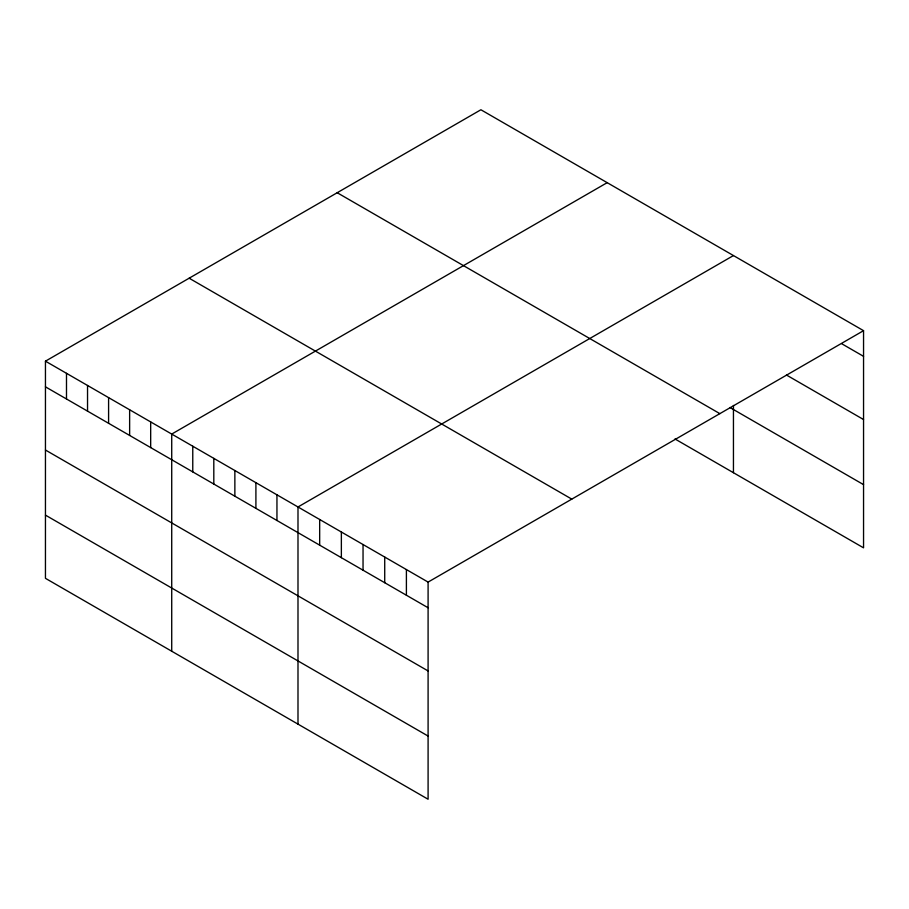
<?xml version="1.0" encoding="UTF-8"?>
<svg xmlns="http://www.w3.org/2000/svg" width="909" height="909" viewBox="0 0 909 909"><rect width="100%" height="100%" fill="white"/><g stroke="black" fill="none" stroke-linecap="round" stroke-linejoin="round"><path stroke-width="1.36" d="M45.45 361.168L428.094 582.09L428.094 799.238L45.45 578.329L45.45 361.168L480.906 109.762L863.55 330.671L863.55 547.832L674.989 438.967M607.178 182.664L171.721 434.07L171.721 651.23M733.449 255.565L297.993 506.972L297.993 724.132M428.094 582.09L863.55 330.671M841.87 343.829L863.55 356.339M786.455 375.019L863.55 419.538M729.95 407.505L863.55 484.633M337.205 192.731L719.848 413.64M189.152 278.211L571.795 499.121M45.45 386.836L428.094 607.757M45.45 450.023L428.094 670.944M45.45 515.13L428.094 736.051M733.449 405.459L733.449 472.714M406.403 569.568L406.403 595.236M384.723 557.047L384.723 582.714M363.043 544.536L363.043 570.193M341.364 532.015L341.364 557.683M319.673 519.493L319.673 545.161M276.95 494.826L276.95 520.493M255.906 482.679L255.906 508.336M234.863 470.521L234.863 496.189M213.808 458.375L213.808 484.043M192.765 446.228L192.765 471.885M150.678 421.924L150.678 447.592M129.635 409.777L129.635 435.434M108.591 397.619L108.591 423.287M87.537 385.473L87.537 411.141M66.493 373.326L66.493 398.983"/></g></svg>
